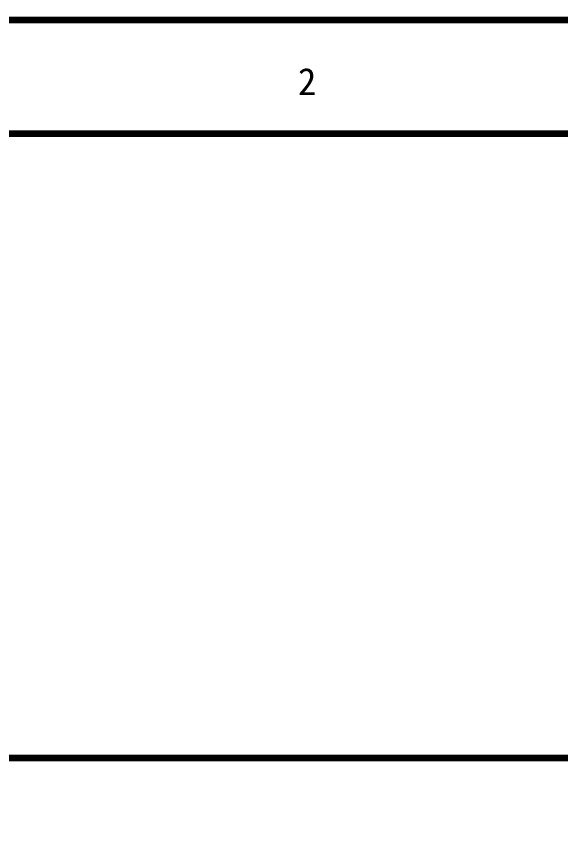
# Model space of a CAD drawing. Header units: inches. Extents: x 0 to 11.5, y 0 to 7.6.
# Drawn here: x 3.775 to 4.733, y 6.146 to 7.606 of the extents above; entities that cross this region are included whole.
import ezdxf

# ---------------------------------------------------------------- set-up
doc = ezdxf.new("R2010")
doc.units = ezdxf.units.IN
doc.header["$MEASUREMENT"] = 0
doc.layers.add('Sheet', color=255, linetype='Continuous')

msp = doc.modelspace()

# ---------------------------------------------------------------- linework, layer by layer
at = {"layer": 'Sheet'}
for points in [[(0.0007, 7.6, 0.0118, 0.0118, 0), (11.5, 7.6, 0.0118, 0.0118, 0), (11.5, 0, 0.0118, 0.0118, 0), (0.0007, 0, 0.0118, 0.0118, 0), (0.0007, 7.6, 0.0118, 0.0118, 0)], [(0.0007, 7.6, 0.0039, 0.0039, 0), (0.0007, 0, 0.0039, 0.0039, 0), (11.5, 0, 0.0039, 0.0039, 0), (11.5, 7.6, 0.0039, 0.0039, 0), (0.0007, 7.6, 0.0039, 0.0039, 0), (0.0007, 7.6, 0.0039, 0.0039, 0)], [(0.2004, 7.3995, 0.0118, 0.0118, 0), (11.3002, 7.3995, 0.0118, 0.0118, 0), (11.3002, 0.1998, 0.0118, 0.0118, 0), (0.2004, 0.1998, 0.0118, 0.0118, 0), (0.2004, 7.3995, 0.0118, 0.0118, 0)], [(0.2004, 7.3995, 0.0039, 0.0039, 0), (0.2004, 0.1998, 0.0039, 0.0039, 0), (11.3002, 0.1998, 0.0039, 0.0039, 0), (11.3002, 7.3995, 0.0039, 0.0039, 0), (0.2004, 7.3995, 0.0039, 0.0039, 0), (0.2004, 7.3995, 0.0039, 0.0039, 0)]]:
    msp.add_lwpolyline(points, format="xyseb", close=True, dxfattribs=at)
msp.add_lwpolyline([(3.3004, 6.2997, 0.0118, 0.0118, 0), (4.9003, 6.2997, 0.0118, 0.0118, 0), (5.1, 6.2997, 0.0118, 0.0118, 0)], format="xyseb", dxfattribs=at)

# ---------------------------------------------------------------- texts
msp.add_text('2', height=0.0476, dxfattribs=at).set_placement((4.2708, 7.4677))

doc.saveas('drawing.dxf')
